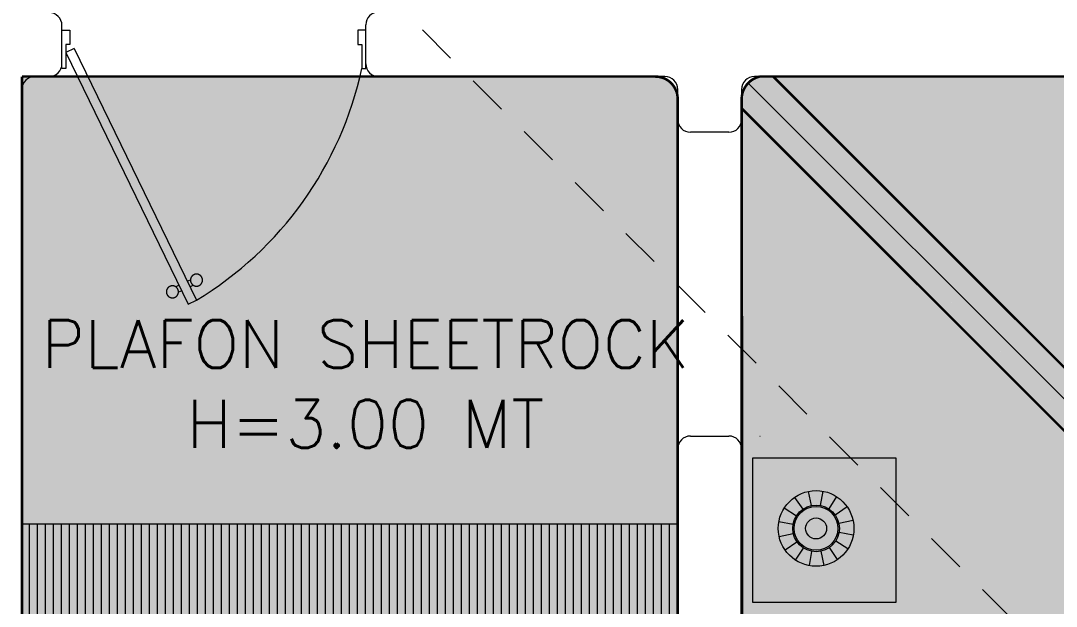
# Model space of a CAD drawing. Header units: metres. Extents: x 8 to 2416, y -346 to 476.
# Drawn here: x 221.858 to 225.096, y -111.507 to -109.676 of the extents above; entities that cross this region are included whole.
import ezdxf

# ---------------------------------------------------------------- set-up
doc = ezdxf.new("R2010")
doc.units = ezdxf.units.M
doc.linetypes.add('0', pattern=[0])
doc.linetypes.add('HIDDEN2', pattern=[0.1875, 0.125, -0.0625])
doc.layers.get('0').update_dxf_attribs({"color": 250, "linetype": '0', "lineweight": 20})
for name, color, linetype, lineweight in [('A-ANNO-TEXT', 251, 'Continuous', 13), ('A-DOOR', 35, 'Continuous', 5), ('A-WALL', 250, 'Continuous', 20), ('baños', 140, 'Continuous', 0), ('closets', 253, 'Continuous', 0), ('MOBILIARIOS', 252, 'Continuous', 0), ('PLAFON', 253, 'Continuous', 5), ('PLAFON-MADERA', 33, 'Continuous', 5), ('textos', 7, 'Continuous', 0)]:
    doc.layers.add(name, color=color, linetype=linetype, lineweight=lineweight)
doc.layers.add('Techos 1', color=7, linetype='HIDDEN2', lineweight=9, true_color=0x42391a)
doc.styles.get("Standard").update_dxf_attribs({"font": 'arial.ttf', "height": 0.1875})

# ---------------------------------------------------------------- blocks, each defined once
blk = doc.blocks.new('A$Cb50f4bf1')
at = {"layer": 'MOBILIARIOS'}
for p, q in [((0.4499999913598458, 0.4499987532765317), (-8.637243809062056e-09, 0.4499987532765317)), ((-8.637243809062056e-09, 0.4499987532765317), (-8.637243809062056e-09, -1.246720557901426e-06)), ((0.4499999913598458, -1.246720557901426e-06), (0.4499999913598458, 0.4499987532765317)), ((0.2058065758071734, 0.3663018581983124), (0.2153797429534734, 0.3219831573051124)), ((0.2519343850042333, 0.3670579286526845), (0.2438188056155468, 0.3224492955241658)), ((0.1634793726523185, 0.3479509918297481), (0.1892838584142282, 0.3106693436247951)), ((0.2948402594308845, 0.3501040983146595), (0.2702714568993088, 0.311996792978789)), ((0.131396708512284, 0.3147990826082605), (0.1695040138554305, 0.2902302800766847)), ((0.3279921686596481, 0.318021434181901), (0.2907105204546951, 0.2922169484199912)), ((0.114442878181535, 0.2718932081743333), (0.1590515113100537, 0.2637776287856468)), ((0.3463430350209364, 0.2756942310197701), (0.3020243341277364, 0.2661210638807461)), ((0.1151989486359071, 0.2257653989845494), (0.1595176495291071, 0.2353385661235734)), ((0.3470991054753085, 0.2295664218299862), (0.3024904723540658, 0.2376820012186727)), ((0.1335498150044714, 0.1834381958224185), (0.1708314632021484, 0.2092426815843282)), ((0.3301452751445595, 0.186660547396059), (0.2920379698014131, 0.2112293499276348)), ((0.166701724225959, 0.15135553168966), (0.1912705267575348, 0.1894628370255305)), ((0.2096075986526102, 0.134401701351635), (0.2177231780485727, 0.1790103344801537)), ((0.2557354078496701, 0.1351577718060071), (0.2461622407033701, 0.1794764726992071)), ((0.298062611004525, 0.1535086381745714), (0.2722581252426153, 0.1907902863795243)), ((-8.637243809062056e-09, -1.246720557901426e-06), (0.4499999913598458, -1.246720557901426e-06))]:
    blk.add_line(p, q, dxfattribs=at)
for radius in [0.1182375542512629, 0.07289670315566256, 0.06842775208154064, 0.0328094779534814]:
    blk.add_circle((0.2307709918284218, 0.2507298149985218), radius, dxfattribs=at)
blk = doc.blocks.new('puerta 1.00')
at = {"layer": 'A-DOOR'}
for p, q in [((-0.1499909777825792, -0.01249999999998863), (-0.9369131065861893, -0.3949003899592327)), ((-0.1376018300305759, -0.03799499105906534), (-0.1499909777825792, -0.01249999999998863)), ((-0.1376018300305759, -0.03799499105906534), (-0.9245239588341292, -0.4203953810183521)), ((-0.8776654875668441, -0.3661093421694943), (-0.8826347892953663, -0.3558832712826359)), ((-0.8945933787151716, -0.3743353558235185), (-0.8995626804436938, -0.3641092849366885)), ((-0.9369131065861893, -0.3949003899592185), (-0.9245239588341292, -0.4203953810182952)), ((-0.8822042309632252, -0.3998303468828937), (-0.8772349292346462, -0.4100564177697379)), ((-0.8652763398148409, -0.391604333228571), (-0.8603070380863755, -0.4018304041154153))]:
    blk.add_line(p, q, dxfattribs=at)
for points in [[(-0.08000000000000003, 0), (-0.07999999999977266, -0.02502577938815875), (-0.1250000000001364, -0.02502577938815875), (-0.1250000000001364, -0.01249999999998863), (-0.2000000000002728, -0.01249999999998863), (-0.2000000000002728, 0), (-0.08000000000000003, 0)], [(-0.08000000000000003, -0.949999999999676), (-0.07999999999977266, -0.9249742206115172), (-0.1250000000001364, -0.9249742206115172), (-0.1250000000001364, -0.9374999999996874), (-0.2000000000002728, -0.9374999999996874), (-0.2000000000002728, -0.949999999999676), (-0.08000000000000003, -0.949999999999676)]]:
    blk.add_lwpolyline(points, dxfattribs=at)
blk.add_arc((0.0366406024470507, 0.1601847667154885), 1.12290276596214, 211.1335814021241, 257.8342745107439, dxfattribs=at)
for points in [[(-0.8982293876285894, -0.3641570476290497), (-0.9032723932726299, -0.3641552480922314), (-0.9120053357341931, -0.3591091255589873), (-0.9170452244890726, -0.3503725840241714), (-0.9170416254155498, -0.3402865727359341), (-0.9119955028824052, -0.3315536302744846), (-0.9032589613473192, -0.3265137415195056), (-0.8931729500592382, -0.3265173405931563), (-0.8844400075977319, -0.3315634631261162), (-0.8794001188427956, -0.3403000046612163), (-0.8794037179163752, -0.3503860159494536), (-0.8844498404495198, -0.3591189584108889), (-0.8931863819846058, -0.3641588471658821), (-0.8982293876285894, -0.3641570476290497)], [(-0.8616537628267338, -0.4394241479959078), (-0.8666967684707743, -0.4394223484592317), (-0.8754297109322806, -0.4343762259259734), (-0.8804695996872169, -0.4256396843908874), (-0.8804660006136942, -0.4155536731029486), (-0.8754198780805496, -0.4068207306414706), (-0.8666833365455204, -0.4017808418864917), (-0.8565973252574395, -0.4017844409598581), (-0.8478643827958763, -0.4068305634931022), (-0.8428244940409968, -0.4155671050282024), (-0.8428280931145196, -0.4256531163161554), (-0.8478742156476073, -0.4343860587779034), (-0.8566107571826933, -0.4394259475325839), (-0.8616537628267338, -0.4394241479959078)]]:
    blk.add_open_spline(points, degree=2, dxfattribs=at)
blk = doc.blocks.new('PL BASE 2N NASAS 09')
at = {"layer": 'closets'}
h = blk.add_hatch(dxfattribs=at)
h.set_pattern_fill('LINE', color=256, scale=0.2, angle=90)
h.set_pattern_definition([(90, (-796.989284798025, 240.3003759248653), (-0.025, 1.530808498934192e-18), [])])
edge = h.paths.add_edge_path()
edge.add_arc((173.9075462980298, -21.37170580496555), 0.03999999999999915, 270, 360)
edge.add_line((173.9475462980298, -21.37170580496555), (173.9475462980298, -20.81080580500286))
edge.add_line((173.9475462980298, -20.81080580500286), (171.8975462263337, -20.81080580500285))
edge.add_line((171.8975462263337, -20.81080580500285), (171.8975462980291, -21.37170580496555))
edge.add_arc((171.937546298029, -21.37170580496559), 0.03999999999996362, 179.9999999999542, 270.0000000000407)
edge.add_line((171.937546298029, -21.41170580496556), (173.9075462980298, -21.41170580496555))
at = {"layer": 'A-WALL'}
for p, q in [((172.0225010935922, -19.37170580496553), (172.0225010935922, -19.25170580496565)), ((172.9725010935919, -19.37170580496553), (172.9725010935919, -19.25005285760835)), ((171.9375462980293, -19.41170580496553), (171.9825010935922, -19.41170580496553)), ((173.9075462980298, -19.41170580496559), (173.0125010935919, -19.41170580496553)), ((179.3275462980296, -19.41170580496559), (174.1875462980298, -19.41170580496559)), ((171.8975462980293, -19.45170580496552), (171.8975462980291, -21.37170580496555)), ((173.9475462980298, -19.54580580496554), (173.9475462980298, -19.45170580496559)), ((174.1475462980299, -19.45170580496558), (174.1475462980299, -19.54580580496554)), ((174.1075462980299, -19.58580580496554), (173.9875462980298, -19.58580580496554)), ((173.9875462980298, -20.53580580496553), (174.1075462980298, -20.53580580496553)), ((173.9475462980298, -20.57580580496553), (173.9475462980298, -21.37170580496555)), ((174.1475462980299, -23.8967281727003), (174.1475462980298, -20.57580580496553))]:
    blk.add_line(p, q, dxfattribs=at)
for centre, start, end in [((171.9825010935922, -19.25170580496565), 0, 89.99999999999964), ((173.0125010935919, -19.25005285760835), 90, 180), ((171.9825010935922, -19.37170580496553), 270, 0), ((173.0125010935919, -19.37170580496553), 180, 269.9999999999962), ((171.9375462980293, -19.45170580496553), 90, 179.9999999999933), ((173.9075462980298, -19.45170580496559), 0, 89.99999999999623), ((174.1875462980298, -19.45170580496558), 90, 180), ((173.9875462980298, -19.54580580496554), 180, 270), ((174.1075462980299, -19.54580580496554), 270, 0), ((173.9875462980298, -20.57580580496553), 90, 180), ((174.1075462980298, -20.57580580496553), 1.017777498068325e-12, 90)]:
    blk.add_arc(centre, 0.04, start, end, dxfattribs=at)
at = {"layer": 'closets'}
blk.add_line((171.8975462263337, -20.81080580500285), (173.9475462980298, -20.81080580500285), dxfattribs=at)
at = {"layer": 'Techos 1'}
blk.add_line((172.1942857632047, -18.31170580500334), (176.0975462980299, -22.21176698887071), dxfattribs=at)
at = {"layer": 'A-DOOR', "rotation": 90.00000000000001}
blk.add_blockref('puerta 1.00', (172.0225010935922, -19.18670580496548), dxfattribs=at)
at = {"layer": 'baños', "linetype": 'Continuous', "flags": 8}
for tag, p in [('MODELNUMBER', (167.1329024166141, -5.630616461235325, 2.857834639711941e-07)), ('TRADENAME', (167.1329024166694, -5.630658418648187, 2.857834639711941e-07)), ('MATERIAL', (167.132902416781, -5.630742991131916, 2.857834639711941e-07)), ('PRODUCT', (167.1329024167253, -5.630700704890165, 2.857834639711941e-07)), ('MODELNUMBER', (168.3076463902173, -5.630616461235325, 2.857834639711941e-07)), ('TRADENAME', (168.3076463902726, -5.630658418648187, 2.857834639711941e-07)), ('MATERIAL', (168.3076463903842, -5.630742991131916, 2.857834639711941e-07)), ('PRODUCT', (168.3076463903285, -5.630700704890165, 2.857834639711941e-07))]:
    blk.add_attdef(tag, p, '', height=2.537174511142602e-05, rotation=180.0000755047861, dxfattribs=at)
blk = doc.blocks.new('PL MUEBLES 2N NASAS 09')
at = {"layer": 'A-ANNO-TEXT'}
blk.add_line((224.1187645911897, 42.18120150271951), (224.1193915356409, 42.18120150271945), dxfattribs=at)
blk.add_blockref('PL BASE 2N NASAS 09', (49.91427858474094, 62.7170073077223))
at = {"layer": 'MOBILIARIOS', "rotation": 89.99999999999993}
blk.add_blockref('A$Cb50f4bf1', (224.545335901528, 41.66149649674447), dxfattribs=at)

msp = doc.modelspace()

# ---------------------------------------------------------------- hatches: boundary and pattern name
at = {"layer": 'PLAFON', "transparency": 33554477}
h = msp.add_hatch(color=256, dxfattribs=at)
h.dxf.hatch_style = 1
edge = h.paths.add_edge_path()
edge.add_line((221.8618248827703, -109.8507141187758), (221.8618248827702, -109.9207141187758))
edge.add_line((221.8618248827702, -109.9207141187758), (221.86182488277, -111.8007141187758))
edge.add_arc((221.91182488277, -111.8007141187758), 0.04999999999995453, 179.9999999999349, 270.0000000000651)
edge.add_line((221.91182488277, -111.8507141187758), (223.8418248827707, -111.8507141187759))
edge.add_arc((223.8574781937106, -111.7986287540916), 0.05438668364293878, 253.2728032661996, 357.8025523176277)
edge.add_line((223.9118248827709, -111.8007141187758), (223.9118248827708, -109.9207141187758))
edge.add_arc((223.8418248827707, -109.9207141187758), 0.07000000000005002, 2.326348567011653e-11, 89.99999999995349)
edge.add_line((223.8418248827708, -109.8507141187758), (221.8618248827703, -109.8507141187758))
h = msp.add_hatch(color=256, dxfattribs=at)
h.dxf.hatch_style = 1
h.paths.add_polyline_path([(226.7368306984323, -112.3767238127321), (224.2108198321371, -109.8507141187759), (229.2628299334049, -109.8507141187758)])
h = msp.add_hatch(color=256, dxfattribs=at)
h.dxf.hatch_style = 1
h.paths.add_polyline_path([(224.1118249027636, -115.3642625177558), (224.111824882771, -109.9497090681419), (226.6668306917775, -112.5047148771485), (226.6651535232648, -112.798490714126)])
at = {"layer": 'PLAFON-MADERA', "transparency": 33554551}
h = msp.add_hatch(color=256, dxfattribs=at)
h.dxf.hatch_style = 1
h.set_gradient(color1=(171, 133, 95), color2=(171, 133, 95))
edge = h.paths.add_edge_path()
edge.add_line((226.7351421306459, -112.8274274293271), (224.1818248827707, -115.4507364865105))
edge.add_arc((224.1818248827707, -115.3807364865104), 0.07000000000005002, 180.0000000000465, 270, ccw=False)
edge.add_line((224.1118248827706, -115.3807364865105), (224.111824882771, -115.3642849055806))
edge.add_line((224.111824882771, -115.3642849055806), (226.6651535232648, -112.7985130818607))
edge.add_line((226.6651535232648, -112.7985130818607), (226.6668306984324, -112.504736079199))
edge.add_line((226.6668306984324, -112.504736079199), (224.111824882771, -109.9497314358766))
edge.add_line((224.111824882771, -109.9497314358766), (224.1118248827706, -109.9207364865101))
edge.add_line((224.1118248827706, -109.9207364865101), (226.7364569939969, -112.4753674255656))
edge.add_line((226.7364569939969, -112.4753674255656), (226.7351421306459, -112.8274274293271))
edge = h.paths.add_edge_path()
edge.add_line((226.8051544426322, -112.7949859279203), (229.361824882771, -115.3425835956437))
edge.add_line((229.361824882771, -115.3425835956437), (229.361824882771, -115.3807364865102))
edge.add_line((229.361824882771, -115.3807364865102), (226.7351546615662, -112.8240722245009))
edge.add_line((226.7351546615662, -112.8240722245009), (226.7364541921268, -112.4761176376502))
edge.add_line((226.7364541921268, -112.4761176376502), (229.3618248004385, -109.8507364865105))
edge.add_line((229.3618248004385, -109.8507364865105), (229.2918248827706, -109.8507364865106))
edge.add_arc((229.2918248827706, -109.9207364865106), 0.07000000000007844, 8.139977580867708e-11, 89.99999999997681, ccw=False)
edge.add_line((229.3618248827706, -109.9207364865105), (229.361824882771, -109.9497314358766))
edge.add_line((229.361824882771, -109.9497314358766), (226.8068306068008, -112.5047361708304))
edge.add_line((226.8068306068008, -112.5047361708304), (226.8051544426322, -112.7949859279203))
edge = h.paths.add_edge_path()
edge.add_arc((229.2918248827709, -115.3807364865101), 0.07000000000005002, 270, 359.99999999995345, ccw=False)
edge.add_line((229.2918248827709, -115.4507364865102), (229.2720288499655, -115.4507364865105))
edge.add_line((229.2720288499655, -115.4507364865105), (226.7370485786523, -112.9247311831369))
edge.add_line((226.7370485786523, -112.9247311831369), (224.2233071448395, -115.4507364865105))
edge.add_line((224.2233071448395, -115.4507364865105), (224.1818248827707, -115.4507364865105))
edge.add_line((224.1818248827707, -115.4507364865105), (226.736824882771, -112.8257364865105))
edge.add_line((226.736824882771, -112.8257364865105), (229.361824882771, -115.3807364865102))
edge = h.paths.add_edge_path()
edge.add_line((226.7368306984323, -112.4757411298328), (224.1118248735793, -109.9207364773188))
edge.add_arc((224.1818248892698, -109.9207365022011), 0.07000001569054336, 90.00000531970659, 179.9999796336138, ccw=False)
edge.add_line((224.1818248827706, -109.8507364865105), (224.2108198321371, -109.8507364865105))
edge.add_line((224.2108198321371, -109.8507364865105), (226.7368306984323, -112.3767461804667))
edge.add_line((226.7368306984323, -112.3767461804667), (229.2628299334049, -109.8507364865105))
edge.add_line((229.2628299334049, -109.8507364865105), (229.3618248004385, -109.8507364865105))
edge.add_line((229.3618248004385, -109.8507364865105), (226.7368306984323, -112.4757411298328))

# ---------------------------------------------------------------- linework, layer by layer
at = {"layer": 'PLAFON', "const_width": 0.008}
msp.add_lwpolyline([(221.8618248827703, -109.8507141187758), (221.8618248827702, -109.9207141187758), (221.86182488277, -111.8007141187758, 0.4142135623737609), (221.91182488277, -111.8507141187758), (223.8418248827707, -111.8507141187759, 0.4905971481118125), (223.9118248827709, -111.8007141187758), (223.9118248827708, -109.9207141187758, 0.4142135623727383), (223.8418248827708, -109.8507141187758), (221.8618248827703, -109.8507141187758)], format="xyb", dxfattribs=at)
for points in [[(226.7368306984323, -112.3767238127321), (224.2108198321371, -109.8507141187759), (229.2628299334049, -109.8507141187758), (226.7368306984323, -112.3767238127321)], [(224.1118249027636, -115.3642625177558), (224.111824882771, -109.9497090681419), (226.6668306917775, -112.5047148771485), (226.6651535232648, -112.798490714126), (224.1118249027636, -115.3642625177558)]]:
    msp.add_lwpolyline(points, dxfattribs=at)
at = {"layer": 'PLAFON-MADERA'}
for p, q in [((224.2108198321371, -109.8507364865105), (226.7368306984323, -112.3767461804667)), ((224.1323273967318, -109.8712390231832), (226.7368306984323, -112.4757411298328)), ((224.111824882771, -109.9497314358766), (226.6668306984324, -112.504736079199))]:
    msp.add_line(p, q, dxfattribs=at)
at = {"layer": 'PLAFON-MADERA', "const_width": 0.008}
msp.add_lwpolyline([(224.117682747147, -115.3948562543996, 0.3383898784547251), (224.167682747147, -115.4507141187387), (229.2918248827704, -115.4507141187756, 0.4082526102101203), (229.3618248827709, -115.3807141187756), (229.3618248827706, -109.9207141187759, 0.414213562372441), (229.2918248827706, -109.8507141187759), (224.1676827471433, -109.8507141187759, 0.3375610082963217), (224.1118315192712, -109.9197502380547)], format="xyb", close=True, dxfattribs=at)

# ---------------------------------------------------------------- block references
msp.add_blockref('PL MUEBLES 2N NASAS 09', (0.05000000000006821, -153.1560156215326))

# ---------------------------------------------------------------- texts
at = {"layer": 'textos', "color": 5, "insert": (224.3017557542287, -111.012070950809), "char_height": 0.15, "width": 2.732502762071476, "attachment_point": 9}
msp.add_mtext('\\pxqc;{\\Fromans|c0;PLAFON SHEETROCK\\PH=3.00 MT}', dxfattribs=at)

doc.saveas('drawing.dxf')
